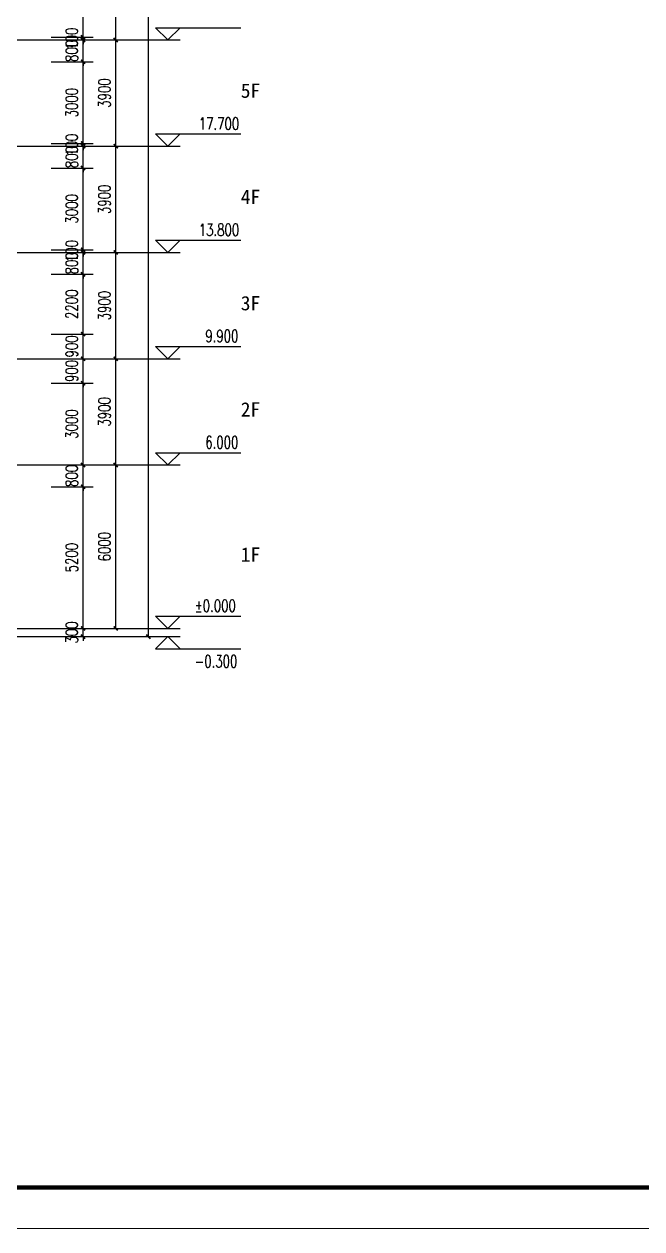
# Model space of a CAD drawing. Extents: x 1738711 to 2346805, y 1189731 to 2516152.
# Drawn here: x 2218696 to 2241389, y 1651790 to 1696014 of the extents above; entities that cross this region are included whole.
import ezdxf
from ezdxf.enums import TextEntityAlignment as Align

# ---------------------------------------------------------------- set-up
doc = ezdxf.new("R2010")
doc.units = 0
doc.header["$LTSCALE"] = 1000
doc.header["$MEASUREMENT"] = 0
for name, color, linetype in [('DIM_ELEV', 3, 'Continuous'), ('DOTE', 1, 'Continuous'), ('PUB_DIM', 3, 'Continuous'), ('PUB_TEXT', 7, 'Continuous'), ('TK', 4, 'Continuous'), ('切线', 35, 'Continuous')]:
    doc.layers.add(name, color=color, linetype=linetype)
doc.styles.add('_TCH_DIM', font='SIMPLEX', dxfattribs={"bigfont": 'GBCBIG'})
doc.styles.add('_TCH_DIM_T3', font='SIMPLEX', dxfattribs={"width": 0.705882, "bigfont": 'GBCBIG'})
doc.styles.add('STW', font='simhei_0.ttf')
doc.styles.add('宋体', font='SIMSUN.TTF', dxfattribs={"width": 0.75})
doc.dimstyles.new('_TCH_ARCH&&150', dxfattribs={"dimtxt": 446.25, "dimasz": 150, "dimexe": 375, "dimexo": 450, "dimgap": 189.375, "dimtad": 1, "dimdec": 0, "dimzin": 0, "dimdsep": 46, "dimtxsty": '_TCH_DIM_T3', "dimblk": 'ARCHTICK', "dimcen": 0.09, "dimclrt": 7, "dimazin": 2, "dimtfac": 1, "dimtdec": 0, "dimtix": 1, "dimtmove": 2, "dimatfit": 3, "dimfxl": 1, "dimtolj": 1, "dimtzin": 0, "dimarcsym": 0})

# ---------------------------------------------------------------- blocks, each defined once
blk = doc.blocks.new('hjashrtahreahe')
at = {"layer": 'TK', "color": 7, "const_width": 25}
blk.add_lwpolyline([(0, 59400), (84100, 59400), (84100, 0), (0, 0)], close=True, dxfattribs=at)
at = {"layer": 'TK', "color": 3, "const_width": 100}
blk.add_lwpolyline([(2500, 1000), (2500, 58400), (83100, 58400), (83100, 1000)], close=True, dxfattribs=at)
at = {"layer": 'TK', "style": '宋体', "width": 0.75}
for tag, height, p in [('项目负责人', 350, (6003, 57089)), ('专业负责人', 350, (6003, 56224)), ('设计人', 350, (6003, 55419)), ('版号1', 250, (77304, 22193)), ('时间1', 250, (82405, 22193)), ('版号2', 250, (77304, 21593)), ('时间2', 250, (82405, 21593)), ('版号3', 250, (77304, 20993)), ('时间3', 250, (82405, 20993)), ('建筑会签', 0.0001, (78978, 2403)), ('电气会签', 0.0001, (82128, 2403)), ('结构会签', 0.0001, (78978, 1803)), ('暖通会签', 0.0001, (82128, 1803)), ('给排水会签', 0.0001, (78978, 1250)), ('智能化会签', 0.0001, (82128, 1250))]:
    blk.add_attdef(tag, text='', height=height, dxfattribs=at).set_placement(p, align=Align.CENTER)
for tag, p in [('合作设计单位', (80816, 48986)), ('版号说明1', (79854, 22318)), ('版号说明2', (79854, 21718)), ('版号说明3', (79854, 21118)), ('浙江绿储科技有限公司', (80545, 16036)), ('百兆瓦级集中式熔盐储能关键', (80545, 14953)), ('设备研发及制造基地项目', (80545, 14603)), ('1#研发楼', (80545, 13636)), ('图名', (80545, 12436)), ('工程编号', (78978, 11461)), ('子项编号', (82128, 11461)), ('建筑', (78978, 10711)), ('图号', (82128, 10711)), ('施工图', (78978, 9961)), ('2023.03', (82128, 9961)), ('审定', (79353, 8461)), ('审核', (79353, 7711)), ('工程负责', (79353, 6961)), ('专业负责', (79353, 6211)), ('设计', (79353, 5461)), ('制图', (79353, 4711)), ('校对', (79353, 3961))]:
    blk.add_attdef(tag, text='', height=250, dxfattribs=at).set_placement(p, align=Align.MIDDLE_CENTER)
blk = doc.blocks.new('_ArchTick')
at = {"color": 0, "linetype": 'ByBlock', "const_width": 0.4}
blk.add_lwpolyline([(-0.5, -0.5), (0.5, 0.5)], dxfattribs=at)
blk = doc.blocks.new('*D3215')
at = {"layer": 'Defpoints', "color": 0, "transparency": 16777216}
for p in [(2219243, 1673832), (2219243, 1673532), (2220862, 1673832)]:
    blk.add_point(p, dxfattribs=at)
at = {"layer": 'PUB_DIM', "color": 0, "lineweight": -2, "transparency": 16777216}
for p, q in [((2220862, 1673832), (2220862, 1673982)), ((2219693, 1673832), (2221237, 1673832)), ((2219693, 1673532), (2221237, 1673532)), ((2220862, 1673532), (2220862, 1673832)), ((2220862, 1673532), (2220862, 1673382))]:
    blk.add_line(p, q, dxfattribs=at)
at = {"layer": 'PUB_DIM', "color": 0, "lineweight": -2, "transparency": 16777216, "xscale": 150, "yscale": 150, "zscale": 150}
for p, rotation in [((2220862, 1673832), 270), ((2220862, 1673532), 90)]:
    blk.add_blockref('_ArchTick', p, dxfattribs=dict(at, rotation=rotation))
at = {"layer": 'PUB_DIM', "color": 7, "transparency": 16777216, "insert": (2220449, 1673682), "char_height": 446.2, "attachment_point": 5, "rotation": 90, "style": '_TCH_DIM_T3'}
blk.add_mtext('\\A1;300', dxfattribs=at)
blk = doc.blocks.new('*D3216')
at = {"layer": 'Defpoints', "color": 0, "transparency": 16777216}
for p in [(2219243, 1679032), (2220862, 1679032), (2219243, 1673832)]:
    blk.add_point(p, dxfattribs=at)
at = {"layer": 'PUB_DIM', "color": 0, "lineweight": -2, "transparency": 16777216}
for p, q in [((2219693, 1679032), (2221237, 1679032)), ((2220862, 1673832), (2220862, 1679032)), ((2219693, 1673832), (2221237, 1673832))]:
    blk.add_line(p, q, dxfattribs=at)
at = {"layer": 'PUB_DIM', "color": 0, "lineweight": -2, "transparency": 16777216, "xscale": 150, "yscale": 150, "zscale": 150}
for p, rotation in [((2220862, 1679032), 90), ((2220862, 1673832), 270)]:
    blk.add_blockref('_ArchTick', p, dxfattribs=dict(at, rotation=rotation))
at = {"layer": 'PUB_DIM', "color": 7, "transparency": 16777216, "insert": (2220449, 1676432), "char_height": 446.2, "attachment_point": 5, "rotation": 90, "style": '_TCH_DIM_T3'}
blk.add_mtext('\\A1;5200', dxfattribs=at)
blk = doc.blocks.new('*D3217')
at = {"layer": 'Defpoints', "color": 0, "transparency": 16777216}
for p in [(2219243, 1679832), (2220862, 1679832), (2219243, 1679032)]:
    blk.add_point(p, dxfattribs=at)
at = {"layer": 'PUB_DIM', "color": 0, "lineweight": -2, "transparency": 16777216}
for p, q in [((2219693, 1679832), (2221237, 1679832)), ((2220862, 1679832), (2220862, 1679982)), ((2220862, 1679032), (2220862, 1679832)), ((2219693, 1679032), (2221237, 1679032)), ((2220862, 1679032), (2220862, 1678882))]:
    blk.add_line(p, q, dxfattribs=at)
at = {"layer": 'PUB_DIM', "color": 0, "lineweight": -2, "transparency": 16777216, "xscale": 150, "yscale": 150, "zscale": 150}
for p, rotation in [((2220862, 1679832), 270), ((2220862, 1679032), 90)]:
    blk.add_blockref('_ArchTick', p, dxfattribs=dict(at, rotation=rotation))
at = {"layer": 'PUB_DIM', "color": 7, "transparency": 16777216, "insert": (2220449, 1679432), "char_height": 446.2, "attachment_point": 5, "rotation": 90, "style": '_TCH_DIM_T3'}
blk.add_mtext('\\A1;800', dxfattribs=at)
blk = doc.blocks.new('*D3218')
at = {"layer": 'Defpoints', "color": 0, "transparency": 16777216}
for p in [(2219243, 1682832), (2220862, 1682832), (2219243, 1679832)]:
    blk.add_point(p, dxfattribs=at)
at = {"layer": 'PUB_DIM', "color": 0, "lineweight": -2, "transparency": 16777216}
for p, q in [((2219693, 1682832), (2221237, 1682832)), ((2220862, 1679832), (2220862, 1682832)), ((2219693, 1679832), (2221237, 1679832))]:
    blk.add_line(p, q, dxfattribs=at)
at = {"layer": 'PUB_DIM', "color": 0, "lineweight": -2, "transparency": 16777216, "xscale": 150, "yscale": 150, "zscale": 150}
for p, rotation in [((2220862, 1682832), 90), ((2220862, 1679832), 270)]:
    blk.add_blockref('_ArchTick', p, dxfattribs=dict(at, rotation=rotation))
at = {"layer": 'PUB_DIM', "color": 7, "transparency": 16777216, "insert": (2220449, 1681332), "char_height": 446.2, "attachment_point": 5, "rotation": 90, "style": '_TCH_DIM_T3'}
blk.add_mtext('\\A1;3000', dxfattribs=at)
blk = doc.blocks.new('*D3219')
at = {"layer": 'Defpoints', "color": 0, "transparency": 16777216}
for p in [(2219243, 1683732), (2220862, 1683732), (2219243, 1682832)]:
    blk.add_point(p, dxfattribs=at)
at = {"layer": 'PUB_DIM', "color": 0, "lineweight": -2, "transparency": 16777216}
for p, q in [((2219693, 1683732), (2221237, 1683732)), ((2220862, 1683732), (2220862, 1683882)), ((2220862, 1682832), (2220862, 1683732)), ((2219693, 1682832), (2221237, 1682832)), ((2220862, 1682832), (2220862, 1682682))]:
    blk.add_line(p, q, dxfattribs=at)
at = {"layer": 'PUB_DIM', "color": 0, "lineweight": -2, "transparency": 16777216, "xscale": 150, "yscale": 150, "zscale": 150}
for p, rotation in [((2220862, 1683732), 270), ((2220862, 1682832), 90)]:
    blk.add_blockref('_ArchTick', p, dxfattribs=dict(at, rotation=rotation))
at = {"layer": 'PUB_DIM', "color": 7, "transparency": 16777216, "insert": (2220449, 1683282), "char_height": 446.2, "attachment_point": 5, "rotation": 90, "style": '_TCH_DIM_T3'}
blk.add_mtext('\\A1;900', dxfattribs=at)
blk = doc.blocks.new('*D3220')
at = {"layer": 'Defpoints', "color": 0, "transparency": 16777216}
for p in [(2219243, 1684632), (2220862, 1684632), (2219243, 1683732)]:
    blk.add_point(p, dxfattribs=at)
at = {"layer": 'PUB_DIM', "color": 0, "lineweight": -2, "transparency": 16777216}
for p, q in [((2219693, 1684632), (2221237, 1684632)), ((2220862, 1683732), (2220862, 1684632)), ((2219693, 1683732), (2221237, 1683732))]:
    blk.add_line(p, q, dxfattribs=at)
at = {"layer": 'PUB_DIM', "color": 0, "lineweight": -2, "transparency": 16777216, "xscale": 150, "yscale": 150, "zscale": 150}
for p, rotation in [((2220862, 1684632), 90), ((2220862, 1683732), 270)]:
    blk.add_blockref('_ArchTick', p, dxfattribs=dict(at, rotation=rotation))
at = {"layer": 'PUB_DIM', "color": 7, "transparency": 16777216, "insert": (2220449, 1684182), "char_height": 446.2, "attachment_point": 5, "rotation": 90, "style": '_TCH_DIM_T3'}
blk.add_mtext('\\A1;900', dxfattribs=at)
blk = doc.blocks.new('*D3221')
at = {"layer": 'Defpoints', "color": 0, "transparency": 16777216}
for p in [(2219243, 1686832), (2220862, 1686832), (2219243, 1684632)]:
    blk.add_point(p, dxfattribs=at)
at = {"layer": 'PUB_DIM', "color": 0, "lineweight": -2, "transparency": 16777216}
for p, q in [((2219693, 1686832), (2221237, 1686832)), ((2220862, 1684632), (2220862, 1686832)), ((2219693, 1684632), (2221237, 1684632))]:
    blk.add_line(p, q, dxfattribs=at)
at = {"layer": 'PUB_DIM', "color": 0, "lineweight": -2, "transparency": 16777216, "xscale": 150, "yscale": 150, "zscale": 150}
for p, rotation in [((2220862, 1686832), 90), ((2220862, 1684632), 270)]:
    blk.add_blockref('_ArchTick', p, dxfattribs=dict(at, rotation=rotation))
at = {"layer": 'PUB_DIM', "color": 7, "transparency": 16777216, "insert": (2220449, 1685732), "char_height": 446.2, "attachment_point": 5, "rotation": 90, "style": '_TCH_DIM_T3'}
blk.add_mtext('\\A1;2200', dxfattribs=at)
blk = doc.blocks.new('*D3222')
at = {"layer": 'Defpoints', "color": 0, "transparency": 16777216}
for p in [(2219243, 1687632), (2220862, 1687632), (2219243, 1686832)]:
    blk.add_point(p, dxfattribs=at)
at = {"layer": 'PUB_DIM', "color": 0, "lineweight": -2, "transparency": 16777216}
for p, q in [((2219693, 1687632), (2221237, 1687632)), ((2220862, 1687632), (2220862, 1687782)), ((2220862, 1686832), (2220862, 1687632)), ((2219693, 1686832), (2221237, 1686832)), ((2220862, 1686832), (2220862, 1686682))]:
    blk.add_line(p, q, dxfattribs=at)
at = {"layer": 'PUB_DIM', "color": 0, "lineweight": -2, "transparency": 16777216, "xscale": 150, "yscale": 150, "zscale": 150}
for p, rotation in [((2220862, 1687632), 270), ((2220862, 1686832), 90)]:
    blk.add_blockref('_ArchTick', p, dxfattribs=dict(at, rotation=rotation))
at = {"layer": 'PUB_DIM', "color": 7, "transparency": 16777216, "insert": (2220449, 1687232), "char_height": 446.2, "attachment_point": 5, "rotation": 90, "style": '_TCH_DIM_T3'}
blk.add_mtext('\\A1;800', dxfattribs=at)
blk = doc.blocks.new('*D3223')
at = {"layer": 'Defpoints', "color": 0, "transparency": 16777216}
for p in [(2219243, 1687732), (2219243, 1687632), (2220862, 1687732)]:
    blk.add_point(p, dxfattribs=at)
at = {"layer": 'PUB_DIM', "color": 0, "lineweight": -2, "transparency": 16777216}
for p, q in [((2219693, 1687732), (2221237, 1687732)), ((2219693, 1687632), (2221237, 1687632)), ((2220862, 1687732), (2220862, 1687882)), ((2220862, 1687632), (2220862, 1687732)), ((2220862, 1687632), (2220862, 1687482))]:
    blk.add_line(p, q, dxfattribs=at)
at = {"layer": 'PUB_DIM', "color": 0, "lineweight": -2, "transparency": 16777216, "xscale": 150, "yscale": 150, "zscale": 150}
for p, rotation in [((2220862, 1687732), 270), ((2220862, 1687632), 90)]:
    blk.add_blockref('_ArchTick', p, dxfattribs=dict(at, rotation=rotation))
at = {"layer": 'PUB_DIM', "color": 7, "transparency": 16777216, "insert": (2220449, 1687682), "char_height": 446.2, "attachment_point": 5, "rotation": 90, "style": '_TCH_DIM_T3'}
blk.add_mtext('\\A1;100', dxfattribs=at)
blk = doc.blocks.new('*D3224')
at = {"layer": 'Defpoints', "color": 0, "transparency": 16777216}
for p in [(2219243, 1690732), (2220862, 1690732), (2219243, 1687732)]:
    blk.add_point(p, dxfattribs=at)
at = {"layer": 'PUB_DIM', "color": 0, "lineweight": -2, "transparency": 16777216}
for p, q in [((2219693, 1690732), (2221237, 1690732)), ((2220862, 1687732), (2220862, 1690732)), ((2219693, 1687732), (2221237, 1687732))]:
    blk.add_line(p, q, dxfattribs=at)
at = {"layer": 'PUB_DIM', "color": 0, "lineweight": -2, "transparency": 16777216, "xscale": 150, "yscale": 150, "zscale": 150}
for p, rotation in [((2220862, 1690732), 90), ((2220862, 1687732), 270)]:
    blk.add_blockref('_ArchTick', p, dxfattribs=dict(at, rotation=rotation))
at = {"layer": 'PUB_DIM', "color": 7, "transparency": 16777216, "insert": (2220449, 1689232), "char_height": 446.2, "attachment_point": 5, "rotation": 90, "style": '_TCH_DIM_T3'}
blk.add_mtext('\\A1;3000', dxfattribs=at)
blk = doc.blocks.new('*D3225')
at = {"layer": 'Defpoints', "color": 0, "transparency": 16777216}
for p in [(2219243, 1691532), (2220862, 1691532), (2219243, 1690732)]:
    blk.add_point(p, dxfattribs=at)
at = {"layer": 'PUB_DIM', "color": 0, "lineweight": -2, "transparency": 16777216}
for p, q in [((2220862, 1691532), (2220862, 1691682)), ((2219693, 1691532), (2221237, 1691532)), ((2220862, 1690732), (2220862, 1691532)), ((2219693, 1690732), (2221237, 1690732)), ((2220862, 1690732), (2220862, 1690582))]:
    blk.add_line(p, q, dxfattribs=at)
at = {"layer": 'PUB_DIM', "color": 0, "lineweight": -2, "transparency": 16777216, "xscale": 150, "yscale": 150, "zscale": 150}
for p, rotation in [((2220862, 1691532), 270), ((2220862, 1690732), 90)]:
    blk.add_blockref('_ArchTick', p, dxfattribs=dict(at, rotation=rotation))
at = {"layer": 'PUB_DIM', "color": 7, "transparency": 16777216, "insert": (2220449, 1691132), "char_height": 446.2, "attachment_point": 5, "rotation": 90, "style": '_TCH_DIM_T3'}
blk.add_mtext('\\A1;800', dxfattribs=at)
blk = doc.blocks.new('*D3226')
at = {"layer": 'Defpoints', "color": 0, "transparency": 16777216}
for p in [(2219243, 1691632), (2220862, 1691632), (2219243, 1691532)]:
    blk.add_point(p, dxfattribs=at)
at = {"layer": 'PUB_DIM', "color": 0, "lineweight": -2, "transparency": 16777216}
for p, q in [((2219693, 1691632), (2221237, 1691632)), ((2220862, 1691632), (2220862, 1691782)), ((2220862, 1691532), (2220862, 1691632)), ((2219693, 1691532), (2221237, 1691532)), ((2220862, 1691532), (2220862, 1691382))]:
    blk.add_line(p, q, dxfattribs=at)
at = {"layer": 'PUB_DIM', "color": 0, "lineweight": -2, "transparency": 16777216, "xscale": 150, "yscale": 150, "zscale": 150}
for p, rotation in [((2220862, 1691632), 270), ((2220862, 1691532), 90)]:
    blk.add_blockref('_ArchTick', p, dxfattribs=dict(at, rotation=rotation))
at = {"layer": 'PUB_DIM', "color": 7, "transparency": 16777216, "insert": (2220449, 1691582), "char_height": 446.2, "attachment_point": 5, "rotation": 90, "style": '_TCH_DIM_T3'}
blk.add_mtext('\\A1;100', dxfattribs=at)
blk = doc.blocks.new('*D3227')
at = {"layer": 'Defpoints', "color": 0, "transparency": 16777216}
for p in [(2219243, 1694632), (2220862, 1694632), (2219243, 1691632)]:
    blk.add_point(p, dxfattribs=at)
at = {"layer": 'PUB_DIM', "color": 0, "lineweight": -2, "transparency": 16777216}
for p, q in [((2219693, 1694632), (2221237, 1694632)), ((2220862, 1691632), (2220862, 1694632)), ((2219693, 1691632), (2221237, 1691632))]:
    blk.add_line(p, q, dxfattribs=at)
at = {"layer": 'PUB_DIM', "color": 0, "lineweight": -2, "transparency": 16777216, "xscale": 150, "yscale": 150, "zscale": 150}
for p, rotation in [((2220862, 1694632), 90), ((2220862, 1691632), 270)]:
    blk.add_blockref('_ArchTick', p, dxfattribs=dict(at, rotation=rotation))
at = {"layer": 'PUB_DIM', "color": 7, "transparency": 16777216, "insert": (2220449, 1693132), "char_height": 446.2, "attachment_point": 5, "rotation": 90, "style": '_TCH_DIM_T3'}
blk.add_mtext('\\A1;3000', dxfattribs=at)
blk = doc.blocks.new('*D3228')
at = {"layer": 'Defpoints', "color": 0, "transparency": 16777216}
for p in [(2219243, 1695432), (2220862, 1695432), (2219243, 1694632)]:
    blk.add_point(p, dxfattribs=at)
at = {"layer": 'PUB_DIM', "color": 0, "lineweight": -2, "transparency": 16777216}
for p, q in [((2220862, 1695432), (2220862, 1695582)), ((2219693, 1695432), (2221237, 1695432)), ((2220862, 1694632), (2220862, 1695432)), ((2219693, 1694632), (2221237, 1694632)), ((2220862, 1694632), (2220862, 1694482))]:
    blk.add_line(p, q, dxfattribs=at)
at = {"layer": 'PUB_DIM', "color": 0, "lineweight": -2, "transparency": 16777216, "xscale": 150, "yscale": 150, "zscale": 150}
for p, rotation in [((2220862, 1695432), 270), ((2220862, 1694632), 90)]:
    blk.add_blockref('_ArchTick', p, dxfattribs=dict(at, rotation=rotation))
at = {"layer": 'PUB_DIM', "color": 7, "transparency": 16777216, "insert": (2220449, 1695032), "char_height": 446.2, "attachment_point": 5, "rotation": 90, "style": '_TCH_DIM_T3'}
blk.add_mtext('\\A1;800', dxfattribs=at)
blk = doc.blocks.new('*D3229')
at = {"layer": 'Defpoints', "color": 0, "transparency": 16777216}
for p in [(2219243, 1695532), (2219243, 1695432), (2220862, 1695532)]:
    blk.add_point(p, dxfattribs=at)
at = {"layer": 'PUB_DIM', "color": 0, "lineweight": -2, "transparency": 16777216}
for p, q in [((2220862, 1695532), (2220862, 1695682)), ((2219693, 1695532), (2221237, 1695532)), ((2219693, 1695432), (2221237, 1695432)), ((2220862, 1695432), (2220862, 1695532)), ((2220862, 1695432), (2220862, 1695282))]:
    blk.add_line(p, q, dxfattribs=at)
at = {"layer": 'PUB_DIM', "color": 0, "lineweight": -2, "transparency": 16777216, "xscale": 150, "yscale": 150, "zscale": 150}
for p, rotation in [((2220862, 1695532), 270), ((2220862, 1695432), 90)]:
    blk.add_blockref('_ArchTick', p, dxfattribs=dict(at, rotation=rotation))
at = {"layer": 'PUB_DIM', "color": 7, "transparency": 16777216, "insert": (2220449, 1695482), "char_height": 446.2, "attachment_point": 5, "rotation": 90, "style": '_TCH_DIM_T3'}
blk.add_mtext('\\A1;100', dxfattribs=at)
blk = doc.blocks.new('*D3230')
at = {"layer": 'Defpoints', "color": 0, "transparency": 16777216}
for p in [(2219243, 1698532), (2220862, 1698532), (2219243, 1695532)]:
    blk.add_point(p, dxfattribs=at)
at = {"layer": 'PUB_DIM', "color": 0, "lineweight": -2, "transparency": 16777216}
for p, q in [((2219693, 1698532), (2221237, 1698532)), ((2220862, 1695532), (2220862, 1698532)), ((2219693, 1695532), (2221237, 1695532))]:
    blk.add_line(p, q, dxfattribs=at)
at = {"layer": 'PUB_DIM', "color": 0, "lineweight": -2, "transparency": 16777216, "xscale": 150, "yscale": 150, "zscale": 150}
for p, rotation in [((2220862, 1698532), 90), ((2220862, 1695532), 270)]:
    blk.add_blockref('_ArchTick', p, dxfattribs=dict(at, rotation=rotation))
at = {"layer": 'PUB_DIM', "color": 7, "transparency": 16777216, "insert": (2220449, 1697032), "char_height": 446.2, "attachment_point": 5, "rotation": 90, "style": '_TCH_DIM_T3'}
blk.add_mtext('\\A1;3000', dxfattribs=at)
blk = doc.blocks.new('*D3255')
at = {"layer": 'Defpoints', "color": 0, "transparency": 16777216}
for p in [(2220443, 1679832), (2222062, 1679832), (2220443, 1673832)]:
    blk.add_point(p, dxfattribs=at)
at = {"layer": 'PUB_DIM', "color": 0, "lineweight": -2, "transparency": 16777216}
for p, q in [((2220893, 1679832), (2222437, 1679832)), ((2222062, 1673832), (2222062, 1679832)), ((2220893, 1673832), (2222437, 1673832))]:
    blk.add_line(p, q, dxfattribs=at)
at = {"layer": 'PUB_DIM', "color": 0, "lineweight": -2, "transparency": 16777216, "xscale": 150, "yscale": 150, "zscale": 150}
for p, rotation in [((2222062, 1679832), 90), ((2222062, 1673832), 270)]:
    blk.add_blockref('_ArchTick', p, dxfattribs=dict(at, rotation=rotation))
at = {"layer": 'PUB_DIM', "color": 7, "transparency": 16777216, "insert": (2221649, 1676832), "char_height": 446.2, "attachment_point": 5, "rotation": 90, "style": '_TCH_DIM_T3'}
blk.add_mtext('\\A1;6000', dxfattribs=at)
blk = doc.blocks.new('*D3256')
at = {"layer": 'Defpoints', "color": 0, "transparency": 16777216}
for p in [(2220443, 1683732), (2222062, 1683732), (2220443, 1679832)]:
    blk.add_point(p, dxfattribs=at)
at = {"layer": 'PUB_DIM', "color": 0, "lineweight": -2, "transparency": 16777216}
for p, q in [((2220893, 1683732), (2222437, 1683732)), ((2222062, 1679832), (2222062, 1683732)), ((2220893, 1679832), (2222437, 1679832))]:
    blk.add_line(p, q, dxfattribs=at)
at = {"layer": 'PUB_DIM', "color": 0, "lineweight": -2, "transparency": 16777216, "xscale": 150, "yscale": 150, "zscale": 150}
for p, rotation in [((2222062, 1683732), 90), ((2222062, 1679832), 270)]:
    blk.add_blockref('_ArchTick', p, dxfattribs=dict(at, rotation=rotation))
at = {"layer": 'PUB_DIM', "color": 7, "transparency": 16777216, "insert": (2221649, 1681782), "char_height": 446.2, "attachment_point": 5, "rotation": 90, "style": '_TCH_DIM_T3'}
blk.add_mtext('\\A1;3900', dxfattribs=at)
blk = doc.blocks.new('*D3257')
at = {"layer": 'Defpoints', "color": 0, "transparency": 16777216}
for p in [(2220443, 1687632), (2222062, 1687632), (2220443, 1683732)]:
    blk.add_point(p, dxfattribs=at)
at = {"layer": 'PUB_DIM', "color": 0, "lineweight": -2, "transparency": 16777216}
for p, q in [((2220893, 1687632), (2222437, 1687632)), ((2222062, 1683732), (2222062, 1687632)), ((2220893, 1683732), (2222437, 1683732))]:
    blk.add_line(p, q, dxfattribs=at)
at = {"layer": 'PUB_DIM', "color": 0, "lineweight": -2, "transparency": 16777216, "xscale": 150, "yscale": 150, "zscale": 150}
for p, rotation in [((2222062, 1687632), 90), ((2222062, 1683732), 270)]:
    blk.add_blockref('_ArchTick', p, dxfattribs=dict(at, rotation=rotation))
at = {"layer": 'PUB_DIM', "color": 7, "transparency": 16777216, "insert": (2221649, 1685682), "char_height": 446.2, "attachment_point": 5, "rotation": 90, "style": '_TCH_DIM_T3'}
blk.add_mtext('\\A1;3900', dxfattribs=at)
blk = doc.blocks.new('*D3258')
at = {"layer": 'Defpoints', "color": 0, "transparency": 16777216}
for p in [(2220443, 1691532), (2222062, 1691532), (2220443, 1687632)]:
    blk.add_point(p, dxfattribs=at)
at = {"layer": 'PUB_DIM', "color": 0, "lineweight": -2, "transparency": 16777216}
for p, q in [((2220893, 1691532), (2222437, 1691532)), ((2222062, 1687632), (2222062, 1691532)), ((2220893, 1687632), (2222437, 1687632))]:
    blk.add_line(p, q, dxfattribs=at)
at = {"layer": 'PUB_DIM', "color": 0, "lineweight": -2, "transparency": 16777216, "xscale": 150, "yscale": 150, "zscale": 150}
for p, rotation in [((2222062, 1691532), 90), ((2222062, 1687632), 270)]:
    blk.add_blockref('_ArchTick', p, dxfattribs=dict(at, rotation=rotation))
at = {"layer": 'PUB_DIM', "color": 7, "transparency": 16777216, "insert": (2221649, 1689582), "char_height": 446.2, "attachment_point": 5, "rotation": 90, "style": '_TCH_DIM_T3'}
blk.add_mtext('\\A1;3900', dxfattribs=at)
blk = doc.blocks.new('*D3259')
at = {"layer": 'Defpoints', "color": 0, "transparency": 16777216}
for p in [(2220443, 1695432), (2222062, 1695432), (2220443, 1691532)]:
    blk.add_point(p, dxfattribs=at)
at = {"layer": 'PUB_DIM', "color": 0, "lineweight": -2, "transparency": 16777216}
for p, q in [((2220893, 1695432), (2222437, 1695432)), ((2222062, 1691532), (2222062, 1695432)), ((2220893, 1691532), (2222437, 1691532))]:
    blk.add_line(p, q, dxfattribs=at)
at = {"layer": 'PUB_DIM', "color": 0, "lineweight": -2, "transparency": 16777216, "xscale": 150, "yscale": 150, "zscale": 150}
for p, rotation in [((2222062, 1695432), 90), ((2222062, 1691532), 270)]:
    blk.add_blockref('_ArchTick', p, dxfattribs=dict(at, rotation=rotation))
at = {"layer": 'PUB_DIM', "color": 7, "transparency": 16777216, "insert": (2221649, 1693482), "char_height": 446.2, "attachment_point": 5, "rotation": 90, "style": '_TCH_DIM_T3'}
blk.add_mtext('\\A1;3900', dxfattribs=at)
blk = doc.blocks.new('*D3260')
at = {"layer": 'Defpoints', "color": 0, "transparency": 16777216}
for p in [(2220443, 1699332), (2222062, 1699332), (2220443, 1695432)]:
    blk.add_point(p, dxfattribs=at)
at = {"layer": 'PUB_DIM', "color": 0, "lineweight": -2, "transparency": 16777216}
for p, q in [((2220893, 1699332), (2222437, 1699332)), ((2222062, 1695432), (2222062, 1699332)), ((2220893, 1695432), (2222437, 1695432))]:
    blk.add_line(p, q, dxfattribs=at)
at = {"layer": 'PUB_DIM', "color": 0, "lineweight": -2, "transparency": 16777216, "xscale": 150, "yscale": 150, "zscale": 150}
for p, rotation in [((2222062, 1699332), 90), ((2222062, 1695432), 270)]:
    blk.add_blockref('_ArchTick', p, dxfattribs=dict(at, rotation=rotation))
at = {"layer": 'PUB_DIM', "color": 7, "transparency": 16777216, "insert": (2221649, 1697382), "char_height": 446.2, "attachment_point": 5, "rotation": 90, "style": '_TCH_DIM_T3'}
blk.add_mtext('\\A1;3900', dxfattribs=at)
blk = doc.blocks.new('*D3267')
at = {"layer": 'Defpoints', "color": 0, "transparency": 16777216}
for p in [(2219243, 1721832), (2223262, 1721832), (2219243, 1673532)]:
    blk.add_point(p, dxfattribs=at)
at = {"layer": 'PUB_DIM', "color": 0, "lineweight": -2, "transparency": 16777216}
for p, q in [((2219693, 1721832), (2223637, 1721832)), ((2223262, 1673532), (2223262, 1721832)), ((2219693, 1673532), (2223637, 1673532))]:
    blk.add_line(p, q, dxfattribs=at)
at = {"layer": 'PUB_DIM', "color": 0, "lineweight": -2, "transparency": 16777216, "xscale": 150, "yscale": 150, "zscale": 150}
for p, rotation in [((2223262, 1721832), 90), ((2223262, 1673532), 270)]:
    blk.add_blockref('_ArchTick', p, dxfattribs=dict(at, rotation=rotation))
at = {"layer": 'PUB_DIM', "color": 7, "transparency": 16777216, "insert": (2222849, 1697682), "char_height": 446.2, "attachment_point": 5, "rotation": 90, "style": '_TCH_DIM_T3'}
blk.add_mtext('\\A1;48300', dxfattribs=at)

msp = doc.modelspace()

# ---------------------------------------------------------------- linework, layer by layer
at = {"layer": 'DIM_ELEV'}
for p, q in [((2223975.5, 1695432.3), (2223525.5, 1695882.3)), ((2223525.5, 1695882.3), (2226657.5, 1695882.3)), ((2223975.5, 1695432.3), (2224425.5, 1695882.3)), ((2222925.5, 1695432.3), (2224425.5, 1695432.3)), ((2223975.5, 1691532.3), (2223525.5, 1691982.3)), ((2223525.5, 1691982.3), (2226657.5, 1691982.3)), ((2223975.5, 1691532.3), (2224425.5, 1691982.3)), ((2222925.5, 1691532.3), (2224425.5, 1691532.3)), ((2223975.5, 1687632.3), (2223525.5, 1688082.3)), ((2223525.5, 1688082.3), (2226657.5, 1688082.3)), ((2223975.5, 1687632.3), (2224425.5, 1688082.3)), ((2222925.5, 1687632.3), (2224425.5, 1687632.3)), ((2223975.5, 1683732.3), (2223525.5, 1684182.3)), ((2223525.5, 1684182.3), (2226657.5, 1684182.3)), ((2223975.5, 1683732.3), (2224425.5, 1684182.3)), ((2222925.5, 1683732.3), (2224425.5, 1683732.3)), ((2223975.5, 1679832.3), (2223525.5, 1680282.3)), ((2223525.5, 1680282.3), (2226657.5, 1680282.3)), ((2223975.5, 1679832.3), (2224425.5, 1680282.3)), ((2222925.5, 1679832.3), (2224425.5, 1679832.3)), ((2223975.5, 1673832.3), (2223525.5, 1674282.3)), ((2223525.5, 1674282.3), (2226657.5, 1674282.3)), ((2223975.5, 1673832.3), (2224425.5, 1674282.3)), ((2222925.5, 1673832.3), (2224425.5, 1673832.3)), ((2222925.5, 1673532.3), (2224425.5, 1673532.3)), ((2223975.5, 1673532.3), (2223525.5, 1673082.3)), ((2223975.5, 1673532.3), (2224425.5, 1673082.3)), ((2223525.5, 1673082.3), (2226657.5, 1673082.3))]:
    msp.add_line(p, q, dxfattribs=at)
at = {"layer": 'DOTE'}
for p, q in [((2178094.4, 1695432.3), (2223064.6, 1695432.3)), ((2178094.4, 1691532.3), (2223064.6, 1691532.3)), ((2178094.4, 1687632.3), (2223064.6, 1687632.3)), ((2178094.4, 1683732.3), (2223064.6, 1683732.3)), ((2178094.4, 1679832.3), (2223064.6, 1679832.3)), ((2178094.4, 1673832.3), (2223064.6, 1673832.3)), ((2178094.4, 1673532.3), (2223064.6, 1673532.3))]:
    msp.add_line(p, q, dxfattribs=at)
at = {"layer": '切线', "const_width": 50}
msp.add_lwpolyline([(2223064.6, 1673532.3), (2204448.9, 1673532.3)], dxfattribs=at)

# ---------------------------------------------------------------- block references
at = {"xscale": 1.5, "yscale": 1.5, "zscale": 1.5}
msp.add_blockref('hjashrtahreahe', (2137913.5, 1651809.1), dxfattribs=at)

# ---------------------------------------------------------------- texts
at = {"style": 'STW'}
for s, p in [('5F', (2226654.6, 1693308.1)), ('4F', (2226654.6, 1689408.1)), ('3F', (2226654.6, 1685508.1)), ('2F', (2226654.6, 1681608.1)), ('1F', (2226654.6, 1676281.9))]:
    msp.add_text(s, height=525.74, dxfattribs=at).set_placement(p)
at = {"layer": 'PUB_TEXT', "color": 7, "style": '_TCH_DIM', "width": 0.705882}
for s, p in [('17.700', (2225112.5, 1692139.8)), ('13.800', (2225112.5, 1688239.8)), ('9.900', (2225352.5, 1684339.8)), ('6.000', (2225352.5, 1680439.8)), ('%%P0.000', (2224962.5, 1674439.8)), ('-0.300', (2224962.5, 1672399.8))]:
    msp.add_text(s, height=446.25, dxfattribs=at).set_placement(p)

# ---------------------------------------------------------------- dimensions: what is measured, and where the dimension line sits
at = {"layer": 'PUB_DIM'}
for p1, p2, distance, picture, middle in [((2219242.6, 1673532.3), (2219242.6, 1721832.3), -4019.1, '*D3267', (2222849.2, 1697682.3)), ((2220442.6, 1695432.3), (2220442.6, 1699332.3), -1619.1, '*D3260', (2221649.2, 1697382.3)), ((2219242.6, 1695532.3), (2219242.6, 1698532.3), -1619.1, '*D3230', (2220449.2, 1697032.3)), ((2219242.6, 1694632.3), (2219242.6, 1695432.3), -1619.1, '*D3228', (2220449.2, 1695032.3)), ((2220442.6, 1691532.3), (2220442.6, 1695432.3), -1619.1, '*D3259', (2221649.2, 1693482.3)), ((2219242.6, 1691632.3), (2219242.6, 1694632.3), -1619.1, '*D3227', (2220449.2, 1693132.3)), ((2219242.6, 1690732.3), (2219242.6, 1691532.3), -1619.1, '*D3225', (2220449.2, 1691132.3)), ((2220442.6, 1687632.3), (2220442.6, 1691532.3), -1619.1, '*D3258', (2221649.2, 1689582.3)), ((2219242.6, 1687732.3), (2219242.6, 1690732.3), -1619.1, '*D3224', (2220449.2, 1689232.3)), ((2219242.6, 1686832.3), (2219242.6, 1687632.3), -1619.1, '*D3222', (2220449.2, 1687232.3)), ((2220442.6, 1683732.3), (2220442.6, 1687632.3), -1619.1, '*D3257', (2221649.2, 1685682.3)), ((2219242.6, 1684632.3), (2219242.6, 1686832.3), -1619.1, '*D3221', (2220449.2, 1685732.3)), ((2219242.6, 1682832.3), (2219242.6, 1683732.3), -1619.1, '*D3219', (2220449.2, 1683282.3)), ((2220442.6, 1679832.3), (2220442.6, 1683732.3), -1619.1, '*D3256', (2221649.2, 1681782.3)), ((2219242.6, 1679832.3), (2219242.6, 1682832.3), -1619.1, '*D3218', (2220449.2, 1681332.3)), ((2219242.6, 1679032.3), (2219242.6, 1679832.3), -1619.1, '*D3217', (2220449.2, 1679432.3)), ((2220442.6, 1673832.3), (2220442.6, 1679832.3), -1619.1, '*D3255', (2221649.2, 1676832.3)), ((2219242.6, 1673832.3), (2219242.6, 1679032.3), -1619.1, '*D3216', (2220449.2, 1676432.3)), ((2219242.6, 1673532.3), (2219242.6, 1673832.3), -1619.1, '*D3215', (2220449.2, 1673682.3))]:
    dim = msp.add_aligned_dim(p1=p1, p2=p2, distance=distance, dimstyle='_TCH_ARCH&&150', dxfattribs=at)
    dim.commit()
    dim.dimension.update_dxf_attribs({"geometry": picture, "text_midpoint": middle})
for base, p1, p2, picture, middle in [((2220861.7, 1695532.3), (2219242.6, 1695432.3), (2219242.6, 1695532.3), '*D3229', (2220449.2, 1695482.3)), ((2220861.7, 1691632.3), (2219242.6, 1691532.3), (2219242.6, 1691632.3), '*D3226', (2220449.2, 1691582.3)), ((2220861.7, 1687732.3), (2219242.6, 1687632.3), (2219242.6, 1687732.3), '*D3223', (2220449.2, 1687682.3)), ((2220861.7, 1684632.3), (2219242.6, 1683732.3), (2219242.6, 1684632.3), '*D3220', (2220449.2, 1684182.3))]:
    dim = msp.add_linear_dim(base=base, p1=p1, p2=p2, angle=90, dimstyle='_TCH_ARCH&&150', dxfattribs=at)
    dim.commit()
    dim.dimension.update_dxf_attribs({"geometry": picture, "text_midpoint": middle, "dimtype": 129})

doc.saveas('drawing.dxf')
